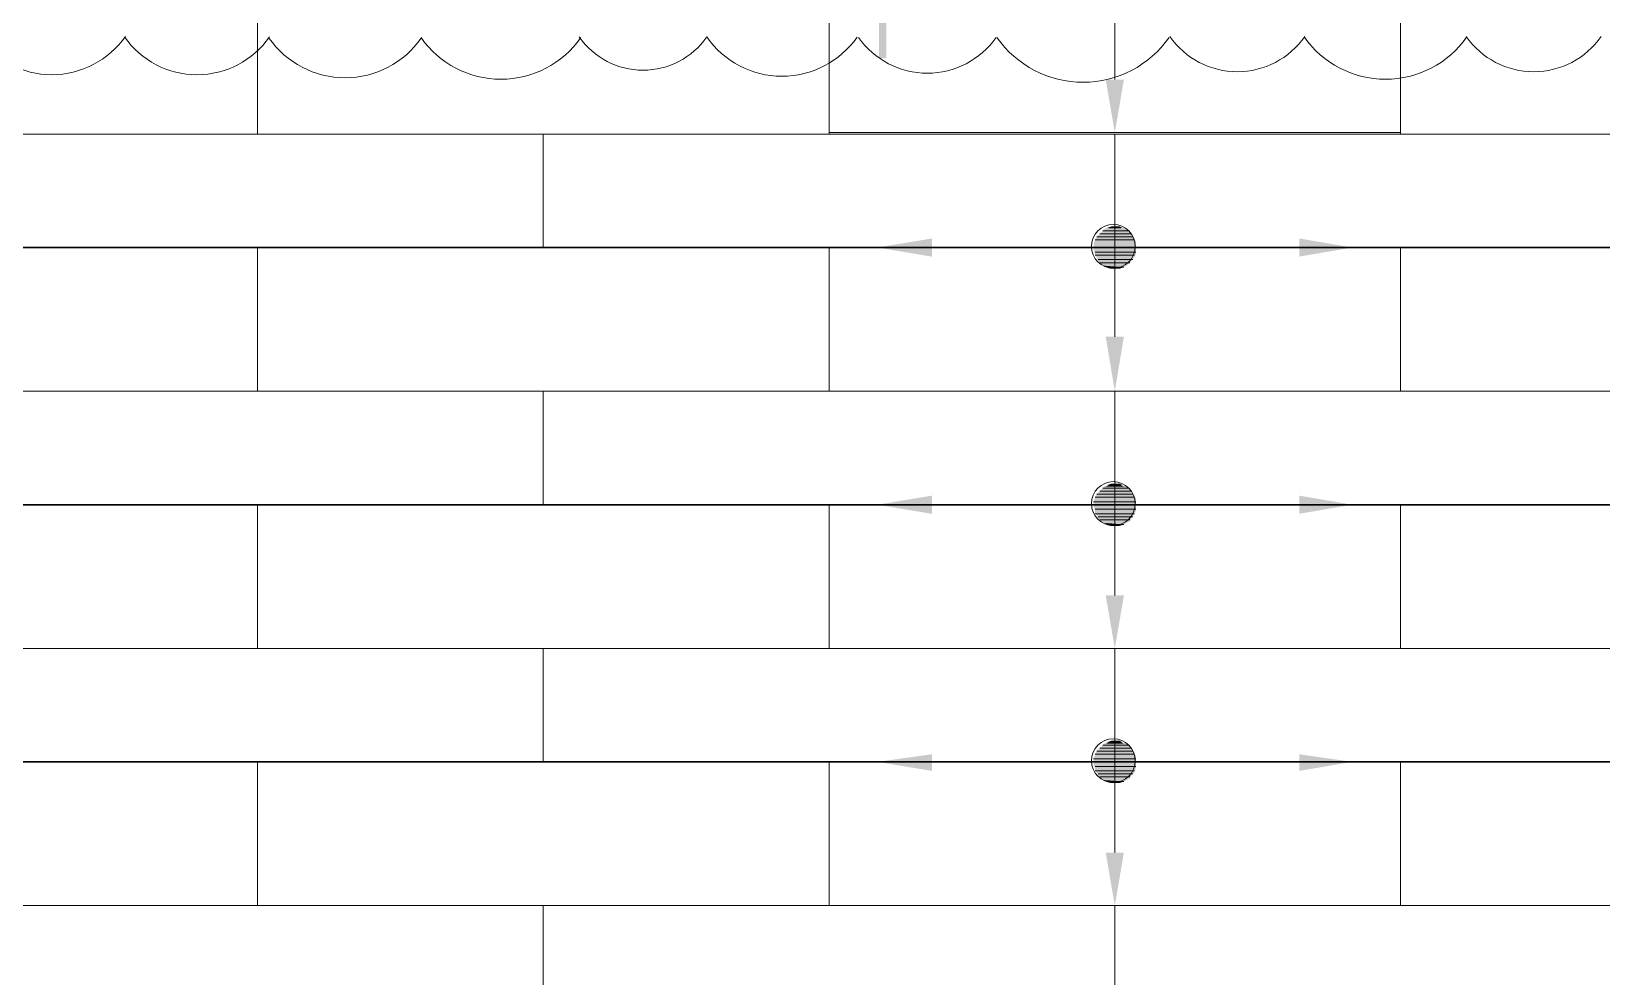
# Model space of a CAD drawing. Header units: millimetres. Extents: x -356862 to 418287, y 0 to 839748.
# Drawn here: x 344708 to 346906, y 777748 to 779070 of the extents above; entities that cross this region are included whole.
import ezdxf

# ---------------------------------------------------------------- set-up
doc = ezdxf.new("R2010")
doc.units = ezdxf.units.MM
doc.layers.add('PDF _Геометрия', color=7, linetype='Continuous', true_color=0xbababa)
doc.layers.add('PDF _Сплошная заливка', color=7, linetype='Continuous', true_color=0xf50000)

msp = doc.modelspace()

# ---------------------------------------------------------------- linework, layer by layer
at = {"layer": 'PDF _Геометрия', "color": 19, "lineweight": 30, "true_color": 0x442a22}
for points in [[(341948.5227, 779127.9054), (350500.9421, 779127.9054), (350500.9421, 778768.0264), (341948.5227, 778768.0264)], [(341948.5227, 778768.0264), (350500.9421, 778768.0264), (350500.9421, 778408.1474), (341948.5227, 778408.1474)], [(341948.5227, 778408.1474), (350500.9421, 778408.1474), (350500.9421, 778048.2683), (341948.5227, 778048.2683)], [(341948.5227, 778048.2683), (350500.9421, 778048.2683), (350500.9421, 777688.3893), (341948.5227, 777688.3893)]]:
    msp.add_lwpolyline(points, close=True, dxfattribs=at)
at = {"layer": 'PDF _Геометрия', "color": 19, "lineweight": 5, "true_color": 0x442a22}
for points in [[(345024.43, 778926.7965), (345024.43, 779127.9054)], [(345824.6316, 778926.7965), (345824.6316, 779127.9054)], [(346624.8332, 778926.7965), (346624.8332, 779127.9054)], [(345424.5308, 778768.0264), (345424.5308, 778926.7965)], [(346224.7324, 778768.0264), (346224.7324, 778926.7965)], [(345024.43, 778566.9175), (345024.43, 778768.0264)], [(345824.6316, 778566.9175), (345824.6316, 778768.0264)], [(346624.8332, 778566.9175), (346624.8332, 778768.0264)], [(345424.5308, 778408.1474), (345424.5308, 778566.9175)], [(346224.7324, 778408.1474), (346224.7324, 778566.9175)], [(345024.43, 778207.0385), (345024.43, 778408.1474)], [(345824.6316, 778207.0385), (345824.6316, 778408.1474)], [(346624.8332, 778207.0385), (346624.8332, 778408.1474)], [(345424.5308, 778048.2683), (345424.5308, 778207.0385)], [(346224.7324, 778048.2683), (346224.7324, 778207.0385)], [(345024.43, 777847.1594), (345024.43, 778048.2683)], [(345824.6316, 777847.1594), (345824.6316, 778048.2683)], [(346624.8332, 777847.1594), (346624.8332, 778048.2683)], [(345424.5308, 777688.3893), (345424.5308, 777847.1594)], [(346224.7324, 777688.3893), (346224.7324, 777847.1594)]]:
    msp.add_lwpolyline(points, dxfattribs=at)
at = {"layer": 'PDF _Геометрия', "color": 1, "lineweight": 9, "true_color": 0xf50000}
for points in [[(346624.8332, 779127.9054), (346624.8332, 778928.9135), (345824.6316, 778928.9135), (345824.6316, 779127.9054)], [(346624.8332, 778768.0264), (346624.8332, 778566.9175), (345824.6316, 778566.9175), (345824.6316, 778768.0264)], [(346624.8332, 778408.1474), (346624.8332, 778207.0385), (345824.6316, 778207.0385), (345824.6316, 778408.1474)], [(346624.8332, 778048.2683), (346624.8332, 777847.1594), (345824.6316, 777847.1594), (345824.6316, 778048.2683)]]:
    msp.add_lwpolyline(points, close=True, dxfattribs=at)
for points in [[(346224.7324, 779003.0062), (346224.7324, 779127.9054)], [(346042.6759, 778768.0264), (346408.9058, 778768.0264)], [(346224.7324, 778643.1272), (346224.7324, 778768.0264)], [(346042.6759, 778408.1474), (346408.9058, 778408.1474)], [(346224.7324, 778281.1312), (346224.7324, 778408.1474)], [(346042.6759, 778048.2683), (346408.9058, 778048.2683)], [(346224.7324, 777921.2522), (346224.7324, 778048.2683)]]:
    msp.add_lwpolyline(points, dxfattribs=at)
at = {"layer": 'PDF _Геометрия', "color": 1, "lineweight": 20}
msp.add_lwpolyline([(345474.9411, 779062.7181, 0.52054007), (345653.5473, 779062.7181, 0.520539928), (345863.9182, 779062.374)], format="xyb", dxfattribs=at)
at = {"layer": 'PDF _Геометрия', "color": 19, "lineweight": 5, "true_color": 0x442a22}
for points in [[(341948.5227, 778926.7965), (350500.9421, 778926.7965), (350500.9421, 778768.0264), (341948.5227, 778768.0264)], [(341948.5227, 778566.9175), (350500.9421, 778566.9175), (350500.9421, 778408.1474), (341948.5227, 778408.1474)], [(341948.5227, 778207.0385), (350500.9421, 778207.0385), (350500.9421, 778048.2683), (341948.5227, 778048.2683)], [(341948.5227, 777847.1594), (350500.9421, 777847.1594), (350500.9421, 777688.3893), (341948.5227, 777688.3893)]]:
    msp.add_lwpolyline(points, close=True, dxfattribs=at)
at = {"layer": 'PDF _Геометрия', "color": 1, "lineweight": 0, "true_color": 0xf50000}
for points in [[(346248.0187, 778787.0788), (346203.563, 778787.0788), (346248.0187, 778787.0788)], [(346243.7848, 778791.3127), (346207.7969, 778791.3127), (346243.7848, 778791.3127)], [(346233.2001, 778795.5465), (346216.2647, 778795.5465), (346233.2001, 778795.5465)], [(346254.3695, 778768.0264), (346195.0953, 778768.0264), (346254.3695, 778768.0264)], [(346252.2526, 778778.6111), (346197.2122, 778778.6111), (346252.2526, 778778.6111)], [(346250.1356, 778782.8449), (346199.3292, 778782.8449), (346250.1356, 778782.8449)], [(346254.3695, 778761.6756), (346197.2122, 778761.6756), (346254.3695, 778761.6756)], [(346252.2526, 778757.4417), (346197.2122, 778757.4417), (346252.2526, 778757.4417)], [(346250.1356, 778751.0909), (346201.4461, 778751.0909), (346250.1356, 778751.0909)], [(346245.9018, 778746.857), (346203.563, 778746.857), (346245.9018, 778746.857)], [(346237.434, 778740.5062), (346214.1477, 778740.5062), (346237.434, 778740.5062)], [(346233.2001, 778435.6675), (346216.2647, 778435.6675), (346233.2001, 778435.6675)], [(346252.2526, 778418.732), (346197.2122, 778418.732), (346252.2526, 778418.732)], [(346250.1356, 778422.9659), (346199.3292, 778422.9659), (346250.1356, 778422.9659)], [(346248.0187, 778427.1998), (346203.563, 778427.1998), (346248.0187, 778427.1998)], [(346243.7848, 778431.4336), (346207.7969, 778431.4336), (346243.7848, 778431.4336)], [(346254.3695, 778412.3812), (346195.0953, 778412.3812), (346254.3695, 778412.3812)], [(346254.3695, 778408.1474), (346195.0953, 778408.1474), (346254.3695, 778408.1474)], [(346254.3695, 778401.7965), (346197.2122, 778401.7965), (346254.3695, 778401.7965)], [(346252.2526, 778395.4457), (346197.2122, 778395.4457), (346252.2526, 778395.4457)], [(346250.1356, 778391.2119), (346201.4461, 778391.2119), (346250.1356, 778391.2119)], [(346245.9018, 778386.978), (346203.563, 778386.978), (346245.9018, 778386.978)], [(346237.434, 778380.6272), (346214.1477, 778380.6272), (346237.434, 778380.6272)], [(346250.1356, 778063.0869), (346199.3292, 778063.0869), (346250.1356, 778063.0869)], [(346248.0187, 778067.3207), (346203.563, 778067.3207), (346248.0187, 778067.3207)], [(346243.7848, 778071.5546), (346207.7969, 778071.5546), (346243.7848, 778071.5546)], [(346233.2001, 778075.7885), (346216.2647, 778075.7885), (346233.2001, 778075.7885)], [(346254.3695, 778052.5022), (346195.0953, 778052.5022), (346254.3695, 778052.5022)], [(346254.3695, 778048.2683), (346195.0953, 778048.2683), (346254.3695, 778048.2683)], [(346252.2526, 778058.853), (346197.2122, 778058.853), (346252.2526, 778058.853)], [(346254.3695, 778041.9175), (346197.2122, 778041.9175), (346254.3695, 778041.9175)], [(346252.2526, 778035.5667), (346197.2122, 778035.5667), (346252.2526, 778035.5667)], [(346250.1356, 778031.3328), (346201.4461, 778031.3328), (346250.1356, 778031.3328)], [(346245.9018, 778027.099), (346203.563, 778027.099), (346245.9018, 778027.099)], [(346237.434, 778020.7482), (346214.1477, 778020.7482), (346237.434, 778020.7482)]]:
    msp.add_lwpolyline(points, dxfattribs=at)
at = {"layer": 'PDF _Геометрия', "color": 7, "lineweight": 9}
for points in [[(341948.5227, 778768.0264), (350500.9421, 778768.0264), (352001.8493, 778768.0264)], [(341948.5227, 778408.1474), (350500.9421, 778408.1474), (352001.8493, 778408.1474)], [(341948.5227, 778048.2683), (350500.9421, 778048.2683), (352001.8493, 778048.2683)]]:
    msp.add_lwpolyline(points, dxfattribs=at)
at = {"layer": 'PDF _Геометрия', "color": 1, "lineweight": 9, "true_color": 0xf50000}
for centre in [(346222.637, 778769.5942), (346222.637, 778769.5942), (346222.637, 778409.7011), (346222.637, 778409.7011), (346222.637, 778049.807), (346222.637, 778049.807)]:
    msp.add_circle(centre, 30.6956, dxfattribs=at)
at = {"layer": 'PDF _Геометрия', "color": 1, "lineweight": 20}
for centre, radius, start, end in [((344736.488, 779135.8391), 125.9577, 215.002448, 324.997552), ((344939.7224, 779133.7221), 123.8407, 215.0024297, 324.9975703), ((345147.1907, 779135.8391), 130.1915, 215.0024452, 324.9975548), ((345365.2437, 779140.073), 136.5424, 215.0024432, 324.9975568), ((345962.2431, 779129.4882), 117.4899, 215.0024296, 324.9975704), ((346180.2961, 779146.4248), 147.127, 215.0024456, 324.9975544), ((346396.2322, 779129.4883), 115.373, 215.0024532, 324.9975468), ((346603.7005, 779142.191), 138.6593, 215.0024444, 324.9975556), ((346811.1688, 779129.4883), 115.373, 215.0024532, 324.9975468)]:
    msp.add_arc(centre, radius, start, end, dxfattribs=at)
at = {"layer": 'PDF _Сплошная заливка', "transparency": 33554559}
for points in [[(345894.4905, 779032.6433), (345905.0751, 779032.6433), (345894.4905, 779413.6917)], [(345905.0751, 779032.6433), (345894.4905, 779413.6917), (345905.0751, 779413.6917)], [(346212.0308, 779003.0062), (346224.7324, 778928.9135), (346237.434, 779003.0062)], [(346203.563, 778787.0788), (346250.1356, 778782.8449), (346199.3292, 778782.8449)], [(346205.68, 778789.1957), (346248.0187, 778784.9619), (346201.4461, 778784.9619)], [(346207.7969, 778791.3127), (346248.0187, 778787.0788), (346203.563, 778787.0788)], [(346203.563, 778787.0788), (346248.0187, 778787.0788), (346248.0187, 778787.0788)], [(346248.0187, 778787.0788), (346203.563, 778787.0788), (346250.1356, 778782.8449)], [(346209.9138, 778793.4296), (346245.9018, 778789.1957), (346205.68, 778789.1957)], [(346245.9018, 778789.1957), (346205.68, 778789.1957), (346248.0187, 778784.9619)], [(346212.0308, 778793.4296), (346243.7848, 778791.3127), (346207.7969, 778791.3127)], [(346207.7969, 778791.3127), (346243.7848, 778791.3127), (346243.7848, 778791.3127)], [(346243.7848, 778791.3127), (346207.7969, 778791.3127), (346248.0187, 778787.0788)], [(346214.1477, 778795.5465), (346241.6679, 778793.4296), (346209.9138, 778793.4296)], [(346241.6679, 778793.4296), (346209.9138, 778793.4296), (346245.9018, 778789.1957)], [(346216.2647, 778795.5465), (346237.434, 778795.5465), (346212.0308, 778795.5465)], [(346237.434, 778795.5465), (346212.0308, 778795.5465), (346239.5509, 778793.4296)], [(346212.0308, 778795.5465), (346239.5509, 778793.4296), (346212.0308, 778793.4296)], [(346239.5509, 778793.4296), (346212.0308, 778793.4296), (346243.7848, 778791.3127)], [(346220.4985, 778797.6635), (346235.3171, 778795.5465), (346214.1477, 778795.5465)], [(346235.3171, 778795.5465), (346214.1477, 778795.5465), (346241.6679, 778793.4296)], [(346222.6155, 778797.6635), (346233.2001, 778795.5465), (346216.2647, 778795.5465)], [(346216.2647, 778795.5465), (346233.2001, 778795.5465), (346233.2001, 778795.5465)], [(346233.2001, 778795.5465), (346216.2647, 778795.5465), (346237.434, 778795.5465)], [(346224.7324, 778797.6635), (346231.0832, 778797.6635), (346220.4985, 778797.6635)], [(346231.0832, 778797.6635), (346220.4985, 778797.6635), (346235.3171, 778795.5465)], [(346222.6155, 778797.6635), (346228.9663, 778797.6635), (346228.9663, 778797.6635)], [(346228.9663, 778797.6635), (346222.6155, 778797.6635), (346233.2001, 778795.5465)], [(345968.5832, 778780.728), (345892.3735, 778768.0264), (345968.5832, 778755.3248)], [(346197.2122, 778778.6111), (346254.3695, 778774.3772), (346195.0953, 778774.3772)], [(346197.2122, 778776.4941), (346254.3695, 778770.1433), (346195.0953, 778770.1433)], [(346254.3695, 778774.3772), (346195.0953, 778774.3772), (346254.3695, 778772.2603)], [(346195.0953, 778774.3772), (346254.3695, 778772.2603), (346195.0953, 778772.2603)], [(346254.3695, 778772.2603), (346195.0953, 778772.2603), (346254.3695, 778768.0264)], [(346195.0953, 778772.2603), (346254.3695, 778768.0264), (346195.0953, 778768.0264)], [(346254.3695, 778770.1433), (346195.0953, 778770.1433), (346254.3695, 778765.9094)], [(346195.0953, 778770.1433), (346254.3695, 778765.9094), (346195.0953, 778765.9094)], [(346195.0953, 778768.0264), (346254.3695, 778768.0264), (346254.3695, 778768.0264)], [(346254.3695, 778768.0264), (346195.0953, 778768.0264), (346254.3695, 778761.6756)], [(346195.0953, 778768.0264), (346254.3695, 778761.6756), (346197.2122, 778761.6756)], [(346254.3695, 778765.9094), (346195.0953, 778765.9094), (346254.3695, 778759.5586)], [(346195.0953, 778765.9094), (346254.3695, 778759.5586), (346197.2122, 778759.5586)], [(346199.3292, 778782.8449), (346252.2526, 778778.6111), (346197.2122, 778778.6111)], [(346199.3292, 778780.728), (346254.3695, 778776.4941), (346197.2122, 778776.4941)], [(346197.2122, 778778.6111), (346252.2526, 778778.6111), (346252.2526, 778778.6111)], [(346252.2526, 778778.6111), (346197.2122, 778778.6111), (346254.3695, 778774.3772)], [(346254.3695, 778776.4941), (346197.2122, 778776.4941), (346254.3695, 778770.1433)], [(346201.4461, 778784.9619), (346252.2526, 778780.728), (346199.3292, 778780.728)], [(346199.3292, 778782.8449), (346250.1356, 778782.8449), (346250.1356, 778782.8449)], [(346250.1356, 778782.8449), (346199.3292, 778782.8449), (346252.2526, 778778.6111)], [(346252.2526, 778780.728), (346199.3292, 778780.728), (346254.3695, 778776.4941)], [(346248.0187, 778784.9619), (346201.4461, 778784.9619), (346252.2526, 778780.728)], [(346482.9985, 778780.728), (346557.0913, 778768.0264), (346482.9985, 778755.3248)], [(346197.2122, 778761.6756), (346254.3695, 778761.6756), (346254.3695, 778761.6756)], [(346254.3695, 778761.6756), (346197.2122, 778761.6756), (346252.2526, 778757.4417)], [(346197.2122, 778761.6756), (346252.2526, 778757.4417), (346197.2122, 778757.4417)], [(346254.3695, 778759.5586), (346197.2122, 778759.5586), (346252.2526, 778755.3248)], [(346197.2122, 778759.5586), (346252.2526, 778755.3248), (346199.3292, 778755.3248)], [(346197.2122, 778757.4417), (346252.2526, 778757.4417), (346252.2526, 778757.4417)], [(346252.2526, 778757.4417), (346197.2122, 778757.4417), (346250.1356, 778751.0909)], [(346197.2122, 778757.4417), (346250.1356, 778751.0909), (346201.4461, 778751.0909)], [(346252.2526, 778755.3248), (346199.3292, 778755.3248), (346248.0187, 778748.974)], [(346199.3292, 778755.3248), (346248.0187, 778748.974), (346201.4461, 778748.974)], [(346201.4461, 778751.0909), (346250.1356, 778751.0909), (346250.1356, 778751.0909)], [(346250.1356, 778751.0909), (346201.4461, 778751.0909), (346245.9018, 778746.857)], [(346201.4461, 778751.0909), (346245.9018, 778746.857), (346203.563, 778746.857)], [(346248.0187, 778748.974), (346201.4461, 778748.974), (346245.9018, 778746.857)], [(346201.4461, 778748.974), (346245.9018, 778746.857), (346205.68, 778746.857)], [(346203.563, 778746.857), (346245.9018, 778746.857), (346245.9018, 778746.857)], [(346245.9018, 778746.857), (346203.563, 778746.857), (346241.6679, 778742.6232)], [(346203.563, 778746.857), (346241.6679, 778742.6232), (346207.7969, 778742.6232)], [(346245.9018, 778746.857), (346205.68, 778746.857), (346241.6679, 778742.6232)], [(346205.68, 778746.857), (346241.6679, 778742.6232), (346209.9138, 778742.6232)], [(346241.6679, 778742.6232), (346207.7969, 778742.6232), (346209.9138, 778742.6232)], [(346207.7969, 778742.6232), (346241.6679, 778742.6232), (346241.6679, 778742.6232)], [(346241.6679, 778742.6232), (346209.9138, 778742.6232), (346235.3171, 778740.5062)], [(346209.9138, 778742.6232), (346235.3171, 778740.5062), (346214.1477, 778740.5062)], [(346241.6679, 778742.6232), (346209.9138, 778742.6232), (346237.434, 778740.5062)], [(346209.9138, 778742.6232), (346237.434, 778740.5062), (346214.1477, 778740.5062)], [(346214.1477, 778740.5062), (346220.4985, 778738.3893), (346231.0832, 778738.3893)], [(346214.1477, 778740.5062), (346235.3171, 778740.5062), (346231.0832, 778738.3893)], [(346214.1477, 778740.5062), (346237.434, 778740.5062), (346237.434, 778740.5062)], [(346237.434, 778740.5062), (346214.1477, 778740.5062), (346231.0832, 778738.3893)], [(346214.1477, 778740.5062), (346231.0832, 778738.3893), (346218.3816, 778738.3893)], [(346218.3816, 778738.3893), (346220.4985, 778738.3893), (346231.0832, 778738.3893)], [(346218.3816, 778738.3893), (346231.0832, 778738.3893), (346231.0832, 778738.3893)], [(346220.4985, 778738.3893), (346231.0832, 778738.3893), (346224.7324, 778738.3893)], [(346220.4985, 778738.3893), (346231.0832, 778738.3893), (346224.7324, 778738.3893)], [(346212.0308, 778643.1272), (346224.7324, 778566.9175), (346237.434, 778643.1272)], [(346214.1477, 778435.6675), (346241.6679, 778433.5506), (346209.9138, 778433.5506)], [(346216.2647, 778435.6675), (346237.434, 778433.5506), (346212.0308, 778433.5506)], [(346220.4985, 778437.7844), (346235.3171, 778435.6675), (346214.1477, 778435.6675)], [(346235.3171, 778435.6675), (346214.1477, 778435.6675), (346241.6679, 778433.5506)], [(346222.6155, 778437.7844), (346233.2001, 778435.6675), (346216.2647, 778435.6675)], [(346216.2647, 778435.6675), (346233.2001, 778435.6675), (346233.2001, 778435.6675)], [(346233.2001, 778435.6675), (346216.2647, 778435.6675), (346237.434, 778433.5506)], [(346224.7324, 778437.7844), (346231.0832, 778437.7844), (346220.4985, 778437.7844)], [(346231.0832, 778437.7844), (346220.4985, 778437.7844), (346235.3171, 778435.6675)], [(346222.6155, 778437.7844), (346228.9663, 778437.7844), (346228.9663, 778437.7844)], [(346228.9663, 778437.7844), (346222.6155, 778437.7844), (346233.2001, 778435.6675)], [(345968.5832, 778420.849), (345892.3735, 778408.1474), (345968.5832, 778395.4457)], [(346197.2122, 778418.732), (346254.3695, 778412.3812), (346195.0953, 778412.3812)], [(346197.2122, 778416.6151), (346254.3695, 778410.2643), (346195.0953, 778410.2643)], [(346199.3292, 778422.9659), (346252.2526, 778418.732), (346197.2122, 778418.732)], [(346199.3292, 778420.849), (346254.3695, 778416.6151), (346197.2122, 778416.6151)], [(346197.2122, 778418.732), (346252.2526, 778418.732), (346252.2526, 778418.732)], [(346252.2526, 778418.732), (346197.2122, 778418.732), (346254.3695, 778412.3812)], [(346254.3695, 778416.6151), (346197.2122, 778416.6151), (346254.3695, 778410.2643)], [(346203.563, 778427.1998), (346250.1356, 778422.9659), (346199.3292, 778422.9659)], [(346201.4461, 778425.0828), (346252.2526, 778420.849), (346199.3292, 778420.849)], [(346199.3292, 778422.9659), (346250.1356, 778422.9659), (346250.1356, 778422.9659)], [(346250.1356, 778422.9659), (346199.3292, 778422.9659), (346252.2526, 778418.732)], [(346252.2526, 778420.849), (346199.3292, 778420.849), (346254.3695, 778416.6151)], [(346205.68, 778429.3167), (346248.0187, 778425.0828), (346201.4461, 778425.0828)], [(346248.0187, 778425.0828), (346201.4461, 778425.0828), (346252.2526, 778420.849)], [(346207.7969, 778431.4336), (346248.0187, 778427.1998), (346203.563, 778427.1998)], [(346203.563, 778427.1998), (346248.0187, 778427.1998), (346248.0187, 778427.1998)], [(346248.0187, 778427.1998), (346203.563, 778427.1998), (346250.1356, 778422.9659)], [(346209.9138, 778433.5506), (346245.9018, 778429.3167), (346205.68, 778429.3167)], [(346245.9018, 778429.3167), (346205.68, 778429.3167), (346248.0187, 778425.0828)], [(346212.0308, 778433.5506), (346243.7848, 778431.4336), (346207.7969, 778431.4336)], [(346207.7969, 778431.4336), (346243.7848, 778431.4336), (346243.7848, 778431.4336)], [(346243.7848, 778431.4336), (346207.7969, 778431.4336), (346248.0187, 778427.1998)], [(346241.6679, 778433.5506), (346209.9138, 778433.5506), (346245.9018, 778429.3167)], [(346239.5509, 778433.5506), (346239.5509, 778433.5506), (346212.0308, 778433.5506)], [(346239.5509, 778433.5506), (346212.0308, 778433.5506), (346237.434, 778433.5506)], [(346239.5509, 778433.5506), (346212.0308, 778433.5506), (346243.7848, 778431.4336)], [(346482.9985, 778420.849), (346557.0913, 778408.1474), (346482.9985, 778395.4457)], [(346195.0953, 778412.3812), (346254.3695, 778412.3812), (346254.3695, 778412.3812)], [(346254.3695, 778412.3812), (346195.0953, 778412.3812), (346254.3695, 778408.1474)], [(346195.0953, 778412.3812), (346254.3695, 778408.1474), (346195.0953, 778408.1474)], [(346254.3695, 778410.2643), (346195.0953, 778410.2643), (346254.3695, 778406.0304)], [(346195.0953, 778410.2643), (346254.3695, 778406.0304), (346195.0953, 778406.0304)], [(346195.0953, 778408.1474), (346254.3695, 778408.1474), (346254.3695, 778408.1474)], [(346254.3695, 778408.1474), (346195.0953, 778408.1474), (346254.3695, 778401.7965)], [(346195.0953, 778408.1474), (346254.3695, 778401.7965), (346197.2122, 778401.7965)], [(346254.3695, 778406.0304), (346195.0953, 778406.0304), (346254.3695, 778399.6796)], [(346195.0953, 778406.0304), (346254.3695, 778399.6796), (346197.2122, 778399.6796)], [(346197.2122, 778401.7965), (346254.3695, 778401.7965), (346254.3695, 778401.7965)], [(346254.3695, 778401.7965), (346197.2122, 778401.7965), (346252.2526, 778395.4457)], [(346197.2122, 778401.7965), (346252.2526, 778395.4457), (346197.2122, 778395.4457)], [(346254.3695, 778399.6796), (346197.2122, 778399.6796), (346252.2526, 778395.4457)], [(346197.2122, 778399.6796), (346252.2526, 778395.4457), (346199.3292, 778395.4457)], [(346197.2122, 778395.4457), (346252.2526, 778395.4457), (346252.2526, 778395.4457)], [(346252.2526, 778395.4457), (346197.2122, 778395.4457), (346250.1356, 778391.2119)], [(346197.2122, 778395.4457), (346250.1356, 778391.2119), (346201.4461, 778391.2119)], [(346252.2526, 778395.4457), (346199.3292, 778395.4457), (346248.0187, 778389.0949)], [(346199.3292, 778395.4457), (346248.0187, 778389.0949), (346201.4461, 778389.0949)], [(346201.4461, 778391.2119), (346250.1356, 778391.2119), (346250.1356, 778391.2119)], [(346250.1356, 778391.2119), (346201.4461, 778391.2119), (346245.9018, 778386.978)], [(346201.4461, 778391.2119), (346245.9018, 778386.978), (346203.563, 778386.978)], [(346248.0187, 778389.0949), (346201.4461, 778389.0949), (346245.9018, 778384.8611)], [(346201.4461, 778389.0949), (346245.9018, 778384.8611), (346205.68, 778384.8611)], [(346203.563, 778386.978), (346245.9018, 778386.978), (346245.9018, 778386.978)], [(346245.9018, 778386.978), (346203.563, 778386.978), (346241.6679, 778382.7441)], [(346203.563, 778386.978), (346241.6679, 778382.7441), (346207.7969, 778382.7441)], [(346245.9018, 778384.8611), (346205.68, 778384.8611), (346241.6679, 778382.7441)], [(346205.68, 778384.8611), (346241.6679, 778382.7441), (346209.9138, 778382.7441)], [(346241.6679, 778382.7441), (346207.7969, 778382.7441), (346209.9138, 778382.7441)], [(346207.7969, 778382.7441), (346241.6679, 778382.7441), (346241.6679, 778382.7441)], [(346241.6679, 778382.7441), (346209.9138, 778382.7441), (346235.3171, 778380.6272)], [(346209.9138, 778382.7441), (346235.3171, 778380.6272), (346214.1477, 778380.6272)], [(346241.6679, 778382.7441), (346209.9138, 778382.7441), (346237.434, 778380.6272)], [(346209.9138, 778382.7441), (346237.434, 778380.6272), (346214.1477, 778380.6272)], [(346214.1477, 778380.6272), (346220.4985, 778378.5103), (346231.0832, 778378.5103)], [(346214.1477, 778380.6272), (346235.3171, 778380.6272), (346231.0832, 778378.5103)], [(346214.1477, 778380.6272), (346237.434, 778380.6272), (346237.434, 778380.6272)], [(346237.434, 778380.6272), (346214.1477, 778380.6272), (346231.0832, 778378.5103)], [(346214.1477, 778380.6272), (346231.0832, 778378.5103), (346218.3816, 778378.5103)], [(346218.3816, 778378.5103), (346220.4985, 778378.5103), (346231.0832, 778378.5103)], [(346218.3816, 778378.5103), (346231.0832, 778378.5103), (346231.0832, 778378.5103)], [(346220.4985, 778378.5103), (346231.0832, 778378.5103), (346224.7324, 778378.5103)], [(346220.4985, 778378.5103), (346231.0832, 778378.5103), (346224.7324, 778378.5103)], [(346212.0308, 778281.1312), (346224.7324, 778207.0385), (346237.434, 778281.1312)], [(346199.3292, 778063.0869), (346252.2526, 778058.853), (346197.2122, 778058.853)], [(346199.3292, 778060.9699), (346254.3695, 778056.7361), (346197.2122, 778056.7361)], [(346203.563, 778067.3207), (346250.1356, 778063.0869), (346199.3292, 778063.0869)], [(346201.4461, 778065.2038), (346252.2526, 778060.9699), (346199.3292, 778060.9699)], [(346199.3292, 778063.0869), (346250.1356, 778063.0869), (346250.1356, 778063.0869)], [(346250.1356, 778063.0869), (346199.3292, 778063.0869), (346252.2526, 778058.853)], [(346252.2526, 778060.9699), (346199.3292, 778060.9699), (346254.3695, 778056.7361)], [(346205.68, 778069.4377), (346248.0187, 778065.2038), (346201.4461, 778065.2038)], [(346248.0187, 778065.2038), (346201.4461, 778065.2038), (346252.2526, 778060.9699)], [(346207.7969, 778071.5546), (346248.0187, 778067.3207), (346203.563, 778067.3207)], [(346203.563, 778067.3207), (346248.0187, 778067.3207), (346248.0187, 778067.3207)], [(346248.0187, 778067.3207), (346203.563, 778067.3207), (346250.1356, 778063.0869)], [(346209.9138, 778073.6715), (346245.9018, 778069.4377), (346205.68, 778069.4377)], [(346245.9018, 778069.4377), (346205.68, 778069.4377), (346248.0187, 778065.2038)], [(346212.0308, 778073.6715), (346243.7848, 778071.5546), (346207.7969, 778071.5546)], [(346207.7969, 778071.5546), (346243.7848, 778071.5546), (346243.7848, 778071.5546)], [(346243.7848, 778071.5546), (346207.7969, 778071.5546), (346248.0187, 778067.3207)], [(346214.1477, 778075.7885), (346241.6679, 778073.6715), (346209.9138, 778073.6715)], [(346241.6679, 778073.6715), (346209.9138, 778073.6715), (346245.9018, 778069.4377)], [(346216.2647, 778075.7885), (346237.434, 778073.6715), (346212.0308, 778073.6715)], [(346239.5509, 778073.6715), (346239.5509, 778073.6715), (346212.0308, 778073.6715)], [(346239.5509, 778073.6715), (346212.0308, 778073.6715), (346237.434, 778073.6715)], [(346239.5509, 778073.6715), (346212.0308, 778073.6715), (346243.7848, 778071.5546)], [(346220.4985, 778077.9054), (346235.3171, 778075.7885), (346214.1477, 778075.7885)], [(346235.3171, 778075.7885), (346214.1477, 778075.7885), (346241.6679, 778073.6715)], [(346222.6155, 778077.9054), (346233.2001, 778075.7885), (346216.2647, 778075.7885)], [(346216.2647, 778075.7885), (346233.2001, 778075.7885), (346233.2001, 778075.7885)], [(346233.2001, 778075.7885), (346216.2647, 778075.7885), (346237.434, 778073.6715)], [(346224.7324, 778077.9054), (346231.0832, 778077.9054), (346220.4985, 778077.9054)], [(346231.0832, 778077.9054), (346220.4985, 778077.9054), (346235.3171, 778075.7885)], [(346222.6155, 778077.9054), (346228.9663, 778077.9054), (346228.9663, 778077.9054)], [(346228.9663, 778077.9054), (346222.6155, 778077.9054), (346233.2001, 778075.7885)], [(345968.5832, 778058.853), (345892.3735, 778048.2683), (345968.5832, 778035.5667)], [(346197.2122, 778058.853), (346254.3695, 778052.5022), (346195.0953, 778052.5022)], [(346197.2122, 778056.7361), (346254.3695, 778050.3853), (346195.0953, 778050.3853)], [(346195.0953, 778052.5022), (346254.3695, 778052.5022), (346254.3695, 778052.5022)], [(346254.3695, 778052.5022), (346195.0953, 778052.5022), (346254.3695, 778048.2683)], [(346195.0953, 778052.5022), (346254.3695, 778048.2683), (346195.0953, 778048.2683)], [(346254.3695, 778050.3853), (346195.0953, 778050.3853), (346254.3695, 778044.0344)], [(346195.0953, 778050.3853), (346254.3695, 778044.0344), (346195.0953, 778044.0344)], [(346195.0953, 778048.2683), (346254.3695, 778048.2683), (346254.3695, 778048.2683)], [(346254.3695, 778048.2683), (346195.0953, 778048.2683), (346254.3695, 778041.9175)], [(346195.0953, 778048.2683), (346254.3695, 778041.9175), (346197.2122, 778041.9175)], [(346254.3695, 778044.0344), (346195.0953, 778044.0344), (346254.3695, 778039.8006)], [(346195.0953, 778044.0344), (346254.3695, 778039.8006), (346197.2122, 778039.8006)], [(346197.2122, 778058.853), (346252.2526, 778058.853), (346252.2526, 778058.853)], [(346252.2526, 778058.853), (346197.2122, 778058.853), (346254.3695, 778052.5022)], [(346254.3695, 778056.7361), (346197.2122, 778056.7361), (346254.3695, 778050.3853)], [(346197.2122, 778041.9175), (346254.3695, 778041.9175), (346254.3695, 778041.9175)], [(346254.3695, 778041.9175), (346197.2122, 778041.9175), (346252.2526, 778035.5667)], [(346197.2122, 778041.9175), (346252.2526, 778035.5667), (346197.2122, 778035.5667)], [(346254.3695, 778039.8006), (346197.2122, 778039.8006), (346252.2526, 778033.4498)], [(346197.2122, 778039.8006), (346252.2526, 778033.4498), (346199.3292, 778033.4498)], [(346482.9985, 778058.853), (346557.0913, 778048.2683), (346482.9985, 778035.5667)], [(346197.2122, 778035.5667), (346252.2526, 778035.5667), (346252.2526, 778035.5667)], [(346252.2526, 778035.5667), (346197.2122, 778035.5667), (346250.1356, 778031.3328)], [(346197.2122, 778035.5667), (346250.1356, 778031.3328), (346201.4461, 778031.3328)], [(346252.2526, 778033.4498), (346199.3292, 778033.4498), (346248.0187, 778029.2159)], [(346199.3292, 778033.4498), (346248.0187, 778029.2159), (346201.4461, 778029.2159)], [(346201.4461, 778031.3328), (346250.1356, 778031.3328), (346250.1356, 778031.3328)], [(346250.1356, 778031.3328), (346201.4461, 778031.3328), (346245.9018, 778027.099)], [(346201.4461, 778031.3328), (346245.9018, 778027.099), (346203.563, 778027.099)], [(346248.0187, 778029.2159), (346201.4461, 778029.2159), (346245.9018, 778024.982)], [(346201.4461, 778029.2159), (346245.9018, 778024.982), (346205.68, 778024.982)], [(346203.563, 778027.099), (346245.9018, 778027.099), (346245.9018, 778027.099)], [(346245.9018, 778027.099), (346203.563, 778027.099), (346241.6679, 778022.8651)], [(346203.563, 778027.099), (346241.6679, 778022.8651), (346207.7969, 778022.8651)], [(346245.9018, 778024.982), (346205.68, 778024.982), (346241.6679, 778022.8651)], [(346205.68, 778024.982), (346241.6679, 778022.8651), (346209.9138, 778022.8651)], [(346241.6679, 778022.8651), (346207.7969, 778022.8651), (346209.9138, 778022.8651)], [(346207.7969, 778022.8651), (346241.6679, 778022.8651), (346241.6679, 778022.8651)], [(346241.6679, 778022.8651), (346209.9138, 778022.8651), (346235.3171, 778020.7482)], [(346209.9138, 778022.8651), (346235.3171, 778020.7482), (346214.1477, 778020.7482)], [(346241.6679, 778022.8651), (346209.9138, 778022.8651), (346237.434, 778020.7482)], [(346209.9138, 778022.8651), (346237.434, 778020.7482), (346214.1477, 778020.7482)], [(346214.1477, 778020.7482), (346220.4985, 778018.6312), (346231.0832, 778018.6312)], [(346214.1477, 778020.7482), (346235.3171, 778020.7482), (346231.0832, 778018.6312)], [(346214.1477, 778020.7482), (346237.434, 778020.7482), (346237.434, 778020.7482)], [(346237.434, 778020.7482), (346214.1477, 778020.7482), (346231.0832, 778018.6312)], [(346214.1477, 778020.7482), (346231.0832, 778018.6312), (346218.3816, 778018.6312)], [(346218.3816, 778018.6312), (346220.4985, 778018.6312), (346231.0832, 778018.6312)], [(346218.3816, 778018.6312), (346231.0832, 778018.6312), (346231.0832, 778018.6312)], [(346220.4985, 778018.6312), (346231.0832, 778018.6312), (346224.7324, 778018.6312)], [(346220.4985, 778018.6312), (346231.0832, 778018.6312), (346224.7324, 778018.6312)], [(346212.0308, 777921.2522), (346224.7324, 777847.1594), (346237.434, 777921.2522)]]:
    msp.add_solid(points, dxfattribs=at)

doc.saveas('drawing.dxf')
